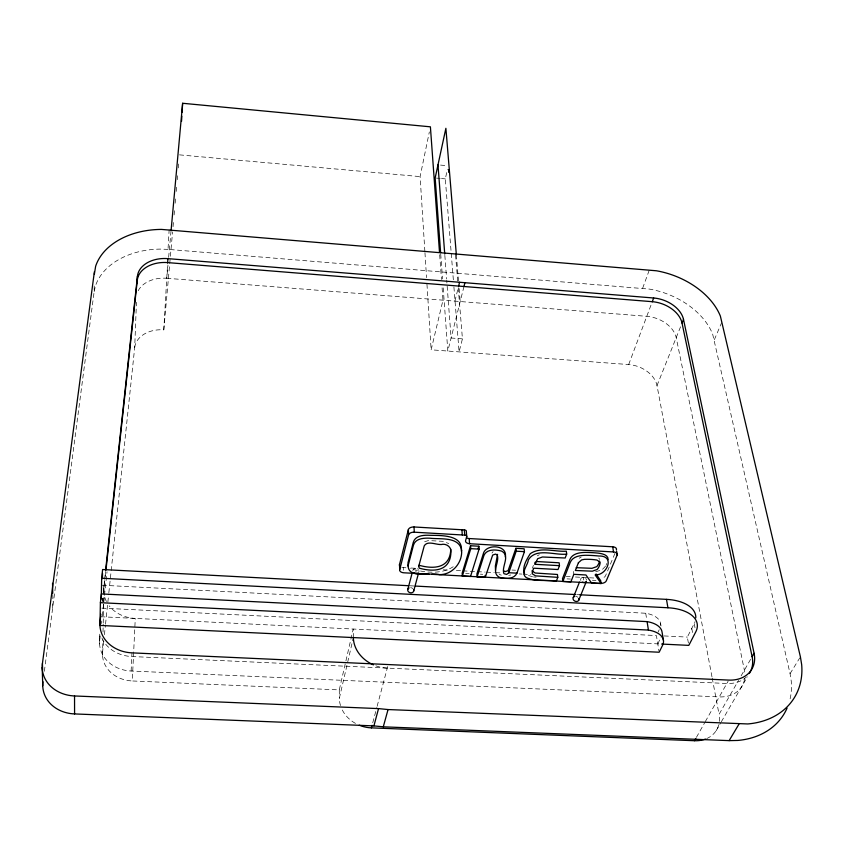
<?xml version="1.0" encoding="UTF-8"?>
<svg xmlns="http://www.w3.org/2000/svg" width="844" height="844" viewBox="0 0 844 844"><rect width="100%" height="100%" fill="white"/><g stroke="black" fill="none" stroke-linecap="round" stroke-linejoin="round"><path stroke-width="0.63" stroke-dasharray="4.22 3.17" d="M44.363 671.286L94.159 291.56L94.222 285.367M99.581 643.93L99.761 634.15M744.682 678.492A32.863 25.594 31.8 0 1 719.257 696.912L131.126 671.022A34.108 28.918 -3.8 0 1 99.697 640.132L99.814 634.013M102.525 655.324L102.862 639.815M103.021 632.05L103.221 624.17M103.221 623.009L103.664 602.321M103.696 601.93L104.065 584.512M108.855 592.72L134.702 347.549L136.443 302.31M131.126 671.022L131.97 652.866M353.362 637.579L353.214 629.033L339.277 689.896L132.286 680.96L135.272 618.409A33.865 28.031 -2.1 0 1 111.862 608.819L109.203 605.865M790.121 698.843A82.311 64.123 31.8 0 0 791.271 681.351L790.068 673.67L712.684 334.245A67.436 46.23 20.2 0 0 649.68 289.123L168.019 249.37L169.148 229.705M134.702 347.549A27.335 19.982 3.1 0 1 163.789 329.856L167.661 262.6M163.789 329.856L172.577 231.91M173.052 226.688L173.516 221.466M174.107 214.935L174.571 209.713M175.162 203.182L175.626 197.96M176.217 191.43L176.681 186.207M177.272 179.677L177.62 175.763M178.316 167.924L178.675 164.01M138.216 290.758A28.285 20.077 3.7 0 1 166.753 278.277L167.945 265.185M168.652 257.336L171.026 231.203M103.738 641.24L102.63 651.726A32.177 27.419 -4.2 0 0 132.286 680.96M104.424 634.677L105.394 625.499M105.532 624.191L108.707 594.039M102.324 600.643L102.588 598.164M103.401 590.716L104.487 580.598M104.635 579.29L105.479 571.451M102.514 601.92L102.915 598.206M103.453 593.248L105.12 577.845M105.257 576.536L105.827 571.314M99.697 640.132L100.246 635.036M101.48 623.568L101.755 621.015M102.303 615.92L103.527 604.452M103.812 601.867L104.371 596.634M104.508 595.326L107.04 571.789M424.87 251.396L420.101 176.607L429.343 131.928M453.344 279.807L445.305 178.886L447.425 169.359M94.159 291.56L95.414 286.063A70.833 50.292 3.6 0 1 160.381 249.096L168.019 249.37M340.501 705.563A31.534 27.641 15.8 0 1 339.351 698.252L353.066 638.845M711.977 676.804L657.001 385.602A26.069 18.431 20.6 0 0 628.685 364.545L431.147 349.806L442.984 300.169L441.95 285.937M454.916 301.118L458.63 286.074M463.968 286.506L447.826 351.051L443.121 286.802M458.239 287.73L462.438 338.866L459.083 351.885L453.861 286.359M372.742 722.78L376.793 707.536M377.131 706.27L388.229 664.555M532.353 568.212L533.397 565.311M642.643 288.215L649.363 269.858M628.685 364.545L652.275 301.688M657.001 385.602L680.57 326.733M606.013 565.406L606.815 563.476M614.928 553.432L605.528 575.798A4.927 2.754 -6.9 0 1 602.141 578.077M714.372 339.668L721.588 322.746M658.088 632.061L659.217 629.729M657.771 643.866L661.179 636.893M688.398 643.012L687.322 637.093L694.232 623.558A40.164 21.469 -7.7 0 0 695.055 621.648M491.946 553.031L493.107 551.586M696.416 737.35L704.666 722.749M705.299 721.62L728.119 681.224M719.394 721.367A31.629 25.225 33.2 0 0 719.056 714.341L738.532 680.38M741.127 675.854L752.12 656.695M716.113 730.788L720.67 722.907M721.325 721.789L747.362 676.835M790.068 673.67L799.722 657.972M605.486 566.24L602.025 569.837L594.714 572.021M424.627 541.785L428.393 540.519L442.773 541.342L448.797 543.536M453.228 566.714C440.863 574.996 423.519 572.432 410.057 568.55M537.322 555.837L539.295 554.698M579.195 558.201L581.199 557.061M508.732 575.344L510.736 574.996M100.911 616.742L660.367 643.993M101.839 608.123L656.4 635.564L658.964 651.04M664.133 635.943L687.322 637.093M102.303 585.251L645.713 613.24A26.512 14.158 -7.2 0 1 660.694 625.246M410.173 585.789L414.119 586M577.096 594.63L579.722 594.767M512.023 570.038L515.505 570.206M401.776 567.284A5.001 2.87 -2.7 0 0 403.548 567.632L405.996 567.759M410.901 568.033L415.807 568.297L415.997 572.169M443.29 569.795L449.831 570.154M456.372 570.512L461.605 570.797M462.913 570.871L475.995 571.578M477.303 571.652L485.152 572.084M486.46 572.148L494.32 572.58M495.628 572.654L502.169 573.002M519.176 573.931L521.792 574.078M523.101 574.152L530.95 574.574M566.282 576.505L570.206 576.716M575.439 577.001L588.31 577.707M589.566 577.771L594.587 578.045M465.656 573.371L469.137 573.551M480.384 574.163L482.705 574.289M567.052 578.879L570.481 579.058M592.393 580.25L595.959 580.45M462.438 338.866L451.097 338.001L446.719 280.282M166.753 278.277L646.778 316.321A26.934 18.462 20.1 0 1 676.202 337.653L744.376 670.199A32.863 25.594 31.8 0 1 744.862 673.807M533.566 576.937L536.056 577.148M179.498 154.863L420.101 176.607M436.422 178.084L440.23 178.432M441.496 178.548L445.305 178.886M440.547 165.086L446.94 165.667M532.522 576.758L525.918 574.701M499.173 574.458L501.304 575.123M598.744 558.053L599.757 559.361M712.22 678.101L719.056 714.341M694.232 623.558L695.329 629.497M691.774 628.369L692.861 634.308M660.63 623.611L661.031 625.995M645.713 613.24L646.873 620.424M583.288 577.433L583.626 579.986M573.466 571.462L573.836 574.321M456.351 254.825L458.492 280.852M459.136 288.606L460.202 301.54M455.538 254.951L457.701 281.168M444.841 255.363L446.624 278.974M440.726 254.023L442.551 278.931M439.682 254.74L441.475 279.469M424.954 252.715L426.547 277.644M426.958 284.206L431.147 349.806M403.548 567.632L403.654 570.206M52.37 603.629L52.497 609.874M52.771 594.514L52.919 602.025M339.277 689.896L339.351 698.252M718.793 724.711A31.629 25.225 33.2 0 1 706.628 738.606M355.461 723.392A31.534 27.641 15.8 0 1 341.862 709.108M106.439 601.519A33.865 28.031 -2.1 0 1 104.361 595.632M103.886 591.971A33.865 28.031 -2.1 0 1 103.991 588.289M101.892 637.958A34.52 29.065 -3.3 0 0 131.801 656.537L726.832 683.492A33.243 25.689 31.4 0 0 746.402 676.962M387.28 668.11A33.222 28.221 15.4 0 1 375.474 665.694M575.65 596.402A3.049 2.426 24.5 0 1 577.813 597.257M410.617 587.698A3.059 2.532 15.9 0 1 412.779 588.563M580.851 580.482A3.091 2.437 24.1 0 1 582.909 577.433A3.091 2.437 24.1 0 1 586.601 580.144M412.864 570.702A3.102 2.543 15.8 0 1 416.598 568.423M417.358 568.729A3.102 2.543 15.8 0 1 418.012 569.173M418.518 569.732A3.102 2.543 15.8 0 1 418.856 570.365M418.993 571.04A3.102 2.543 15.8 0 1 418.93 571.704"/><path stroke-width="1.27" d="M94.349 274.216L95.646 266.229A71.74 50.355 3.9 0 1 161.415 229.41L656.474 270.787A68.269 46.241 20 0 1 720.375 316.099L800.407 656.854L801.663 664.576A83.503 64.439 31.3 0 1 747.742 723.952L388.05 709.551L378.545 708.601L74.536 695.962A35.891 30.373 -8.3 0 1 42.432 663.468L94.38 271.736M100.394 602.679L99.972 625.436L659.153 652.233L662.582 645.28A26.734 14.063 -7.2 0 0 648.435 630.067L647.074 621.617L101.354 593.923L100.394 602.679L648.435 630.067M101.259 599.008L101.66 578.235L102.62 569.521L408.865 585.725M102.43 578.689L102.535 573.445M461.33 551.185C463.43 534.336 440.515 535.592 429.818 535.296C423.973 535.001 415.259 535.381 413.307 542.291L408 562.726L408.021 566.06M137.203 282.751L137.456 276.146A28.643 20.098 3.9 0 1 167.882 258.633L653.667 297.995A27.261 18.462 20 0 1 683.503 319.412L754.082 653.267L752.12 656.695A33.243 25.689 31.4 0 1 749.314 673.48M105.964 570.016L137.308 280.134A28.569 20.098 3.8 0 1 167.661 262.6L167.882 258.633M181.534 121.336L181.85 116.177M182.082 112.305L182.631 103.274L430.398 126.822L439.492 252.124M505.282 556.977C507.856 545.171 487.589 543.61 483.696 552.567L476.902 573.973L477.134 576.842L485.258 577.285L492.653 555.067L495.597 554.097L497.179 554.941C500.017 561.988 490.575 572.57 499.426 577.328C505.092 578.963 514.038 579.564 516.939 573.16L524.441 551.659L524.135 548.779L515.906 548.305L508.099 570.681L505.197 571.62L503.646 570.797M497.559 554.36L495.365 565.986L495.512 570.417M171.142 229.906L182.631 103.274M100.847 614.242L100.046 621.701A34.625 29.107 -3.2 0 0 131.97 652.866L728.762 680.095A33.338 25.721 31.3 0 0 754.082 653.267M105.627 570.143L137.456 276.146M450.749 549.159C450.316 568.244 433.953 569.521 418.993 565.237M458.63 286.074L459.569 282.265M463.968 286.506L464.917 282.698M429.174 574.163L403.77 572.791A5.011 2.87 -2.7 0 1 399.708 569.679L399.497 564.509L408.359 529.621A4.969 2.933 -2.9 0 1 414.024 526.972L464.348 529.905A2.479 1.456 -4.1 0 1 466.352 531.509L466.743 536.71L465.582 540.561A5.043 2.943 -4.2 0 0 469.57 543.726L613.504 551.944A5.043 2.87 -7.3 0 1 617.186 555.035L606.266 580.904A4.937 2.754 -6.9 0 1 600.327 583.426L431.801 574.31M399.708 569.679L408.591 534.843L408.359 529.621M407.789 589.439L412.294 572.475M359.217 725.196A31.534 27.641 15.8 0 0 371.392 727.866L372.067 725.323M42.97 681.741A35.343 30.141 -9.1 0 0 74.578 713.929L373.913 725.893L378.545 708.601M413.676 591.074L418.603 572.918M373.913 725.893L383.281 726.821L388.05 709.551M470.541 545.751L462.164 573.181L462.375 576.051L470.519 576.494L479.086 549.117L478.843 546.216L470.541 545.751L470.773 548.642L462.375 576.051M478.073 548.716L478.843 546.216M477.134 576.842L483.939 555.457C486.735 548.811 495.998 549.433 501.737 551.153C510.631 555.996 501.199 566.567 503.91 573.667L506.695 574.437L508.827 572.717L516.19 551.195L515.906 548.305M536.077 561.503L559.139 562.79L559.488 565.659L535.107 564.309L537.649 558.717L542.449 556.987L565.174 558.011L566.683 554.075L566.324 551.195C554.772 552.05 540.74 546.427 530.275 553.685C526.856 559.203 521.835 567.105 524.535 573.53M167.661 262.6L652.275 301.688L653.667 297.995M559.488 565.659L558.021 569.531L533.703 568.191L532.321 572.042L532.216 573.751L535.56 575.882L557.789 577.338L557.441 574.479L535.254 573.023L531.91 570.882M557.789 577.338L556.333 581.126C546.448 579.659 535.55 581.896 526.213 577.56C520.136 573.097 527.901 565.248 528.333 559.952C535.972 547.134 555.405 555.721 566.683 554.075M562.842 581.484L570.291 562.294C572.791 556.365 580.102 555.384 585.768 555.278A84.843 46.62 -6.2 0 1 598.829 556.017C615.624 555.394 606.952 575.703 595.115 574.88L601.128 583.552L591.591 583.035L585.947 574.975L573.836 574.321L570.839 581.917L562.842 581.484L562.494 578.625L569.922 559.424C572.411 553.495 579.712 552.514 585.377 552.409A84.716 46.663 -6.2 0 1 598.417 553.147C602.162 553.706 608.355 554.74 608.134 559.699M752.12 656.695L682.036 323.094L683.503 319.412M573.276 597.541L579.459 582.128M578.678 600.337L586.38 581.4M371.392 727.866L694.506 740.726L695.783 738.479M383.281 726.821L729.121 740.631L738.975 724.131M729.121 740.631L737.783 740.441A82.311 64.123 31.8 0 0 787.072 708.127M661.654 644.056L688.82 645.375L695.772 631.882A40.333 21.406 -7.6 0 0 667.931 607.764L101.66 578.235M415.427 586.074L575.787 594.556M579.722 594.767L666.475 599.356A40.164 21.469 -7.7 0 1 695.804 617.84M576.199 567.685L591.982 568.318L596.782 566.619A28.2 16.036 -6.4 0 0 599.567 561.091M516.95 573.139L508.827 572.717L508.563 569.827M516.19 551.195L524.441 551.659M470.773 548.642L479.086 549.117M408.591 534.843A4.99 2.933 -2.9 0 1 414.277 532.195L464.738 535.107A2.49 1.456 -4.1 0 1 466.743 536.71M466.437 537.755A5.022 2.943 -4.2 0 0 469.169 538.535L612.723 546.796A5.032 2.87 -7.3 0 1 616.405 549.898M596.043 573.952L600.717 580.704L601.128 583.552M666.475 599.356L667.931 607.764M663.447 640.353L662.034 631.945A26.618 14.105 -7.2 0 0 647.074 621.617M616.605 551.185L617.186 555.035M612.723 546.796L613.504 551.944M534.896 562.389L535.107 564.309M485.1 575.376L485.258 577.285M456.351 254.825L445.885 128.299L435.156 177.968L440.621 252.715M448.544 169.718L448.755 172.345M469.169 538.535L469.57 543.726M437.983 164.844L444.735 254.044M464.348 529.905L464.738 535.107M461.911 529.768L462.29 534.969M414.024 526.972L414.277 532.195M42.432 663.468L42.622 669.999M42.2 667.477L42.749 685.718M52.539 583.257L52.739 593.269M74.536 695.962L74.578 713.929M705.531 739.049A31.629 25.225 33.2 0 1 694.506 740.726M652.275 301.688A27.198 18.462 20 0 1 682.036 323.094M373.438 664.872A33.222 28.221 15.4 0 1 353.362 637.579M578.72 598.428A3.049 2.426 24.5 0 1 577.285 601.382A3.049 2.426 24.5 0 1 573.456 599.873A3.049 2.426 24.5 0 1 574.226 596.666M413.613 589.756A3.059 2.532 15.9 0 1 411.872 592.731A3.059 2.532 15.9 0 1 408.042 591.201A3.059 2.532 15.9 0 1 409.118 587.962M585.979 581.906A3.091 2.437 24.1 0 1 582.434 582.117M417.58 573.192A3.102 2.543 15.8 0 1 413.855 572.58M399.581 565.607A5.001 2.87 -2.7 0 1 399.497 564.509M461.636 550.383C462.449 562.916 452.226 574.88 439.355 574.616C431.527 572.19 408.063 579.184 408.127 565.617L413.454 545.203C415.406 538.282 424.131 537.913 429.986 538.208C440.072 539.527 459.168 536.214 461.636 550.383M418.761 566.197L419.141 568.117C434.09 572.39 450.506 571.145 450.939 552.06C451.413 547.503 447.299 544.074 442.952 544.243C437.551 545.91 427.887 539.738 424.258 545.815L418.761 566.197M578.404 562.748L575.344 570.481L592.382 571.177L597.183 569.478A28.242 16.015 -6.4 0 0 600.168 562.22L596.919 560.047A39.436 22.028 -6.5 0 0 584.417 559.34L581.59 559.931L578.404 562.748"/></g></svg>
